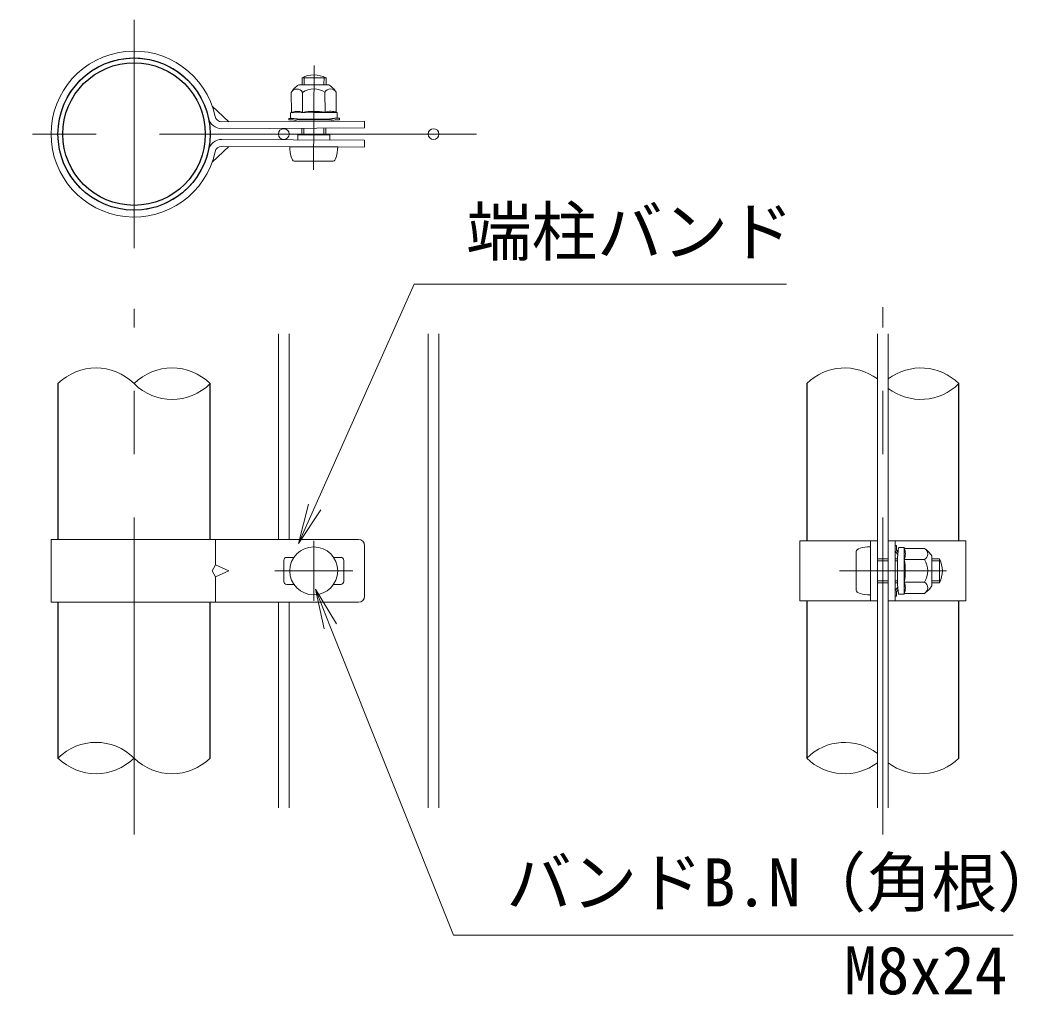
# Model space of a CAD drawing. Units: millimetres, scale not verified. Extents: x -4200 to 4200, y -2970 to 2970.
# Drawn here: x 975 to 1974, y -496 to 481 of the extents above; entities that cross this region are included whole.
import ezdxf
from ezdxf.enums import TextEntityAlignment as Align

# ---------------------------------------------------------------- set-up
doc = ezdxf.new("R2010")
doc.units = ezdxf.units.MM
doc.header["$LTSCALE"] = 10
doc.linetypes.add('USER1', pattern=[50.8, 31.75, -6.35, 6.35, -6.35])
for name, color, linetype, lineweight in [('0-4_D-STR1', 1, 'Continuous', 25), ('0-5_D-BMK', 2, 'USER1', 13), ('0-6_D-STR2', 7, 'Continuous', 13), ('0-7_D-STR-DIM', 7, 'Continuous', 13), ('0-A_D-STR3', 3, 'Continuous', 13), ('0-B_D-STR-TXT', 7, 'Continuous', 13)]:
    doc.layers.add(name, color=color, linetype=linetype, lineweight=lineweight)
doc.styles.add('ＭＳ ゴシック', font='')
doc.styles.get('ＭＳ ゴシック').set_extended_font_data('MS Gothic')

msp = doc.modelspace()

# ---------------------------------------------------------------- linework, layer by layer
at = {"layer": '0-4_D-STR1'}
for p, q in [((1013.12, 116.49), (1013.12, -39.51)), ((1165.52, -39.51), (1165.52, 116.49)), ((1763.12, 116.49), (1763.12, -41.01)), ((1915.52, -41.01), (1915.52, 116.49)), ((1013.12, -102.51), (1013.12, -258.51)), ((1165.52, -258.51), (1165.52, -102.51)), ((1763.12, -101.01), (1763.12, -258.51)), ((1915.52, -258.51), (1915.52, -101.01))]:
    msp.add_line(p, q, dxfattribs=at)
for radius in [76.2, 71.4]:
    msp.add_circle((1089.32, 366.49), radius, dxfattribs=at)
at = {"layer": '0-5_D-BMK'}
for p, q in [((1089.32, 480.79), (1089.32, 252.19)), ((1269.21, 330.71), (1269.71, 435.17)), ((1432.22, 366.49), (975.02, 366.49)), ((1089.32, -335.19), (1089.32, 191.31)), ((1839.32, -335.19), (1839.32, 193.17)), ((1269.32, -41.01), (1269.32, -101.01)), ((1230.32, -71.01), (1308.32, -71.01)), ((1796.06, -71.01), (1903.28, -71.01))]:
    msp.add_line(p, q, dxfattribs=at)
at = {"layer": '0-6_D-STR2'}
for p, q in [((1233.92, -39.51), (1233.92, 166.49)), ((1244.72, -39.51), (1244.72, 166.49)), ((1383.92, -308.51), (1383.92, 166.49)), ((1394.72, -308.51), (1394.72, 166.49)), ((1833.92, -308.51), (1833.92, 166.49)), ((1844.72, -308.51), (1844.72, 166.49)), ((1233.92, -308.51), (1233.92, -102.51)), ((1244.72, -308.51), (1244.72, -102.51))]:
    msp.add_line(p, q, dxfattribs=at)
for centre in [(1239.32, 366.49), (1389.32, 366.49)]:
    msp.add_circle(centre, 5.4, dxfattribs=at)
at = {"layer": '0-7_D-STR-DIM'}
for centre, start, end in [((1051.22, 78.15), 45.18146, 134.81854), ((1127.42, 78.15), 45.18146, 134.81854), ((1801.22, 78.15), 52.7739, 134.81854), ((1877.42, 78.15), 45.18146, 127.2261), ((1127.42, 154.83), 225.18146, 314.81854), ((1877.42, 154.83), 232.7739, 314.81854), ((1051.22, -296.85), 45.18146, 134.81854), ((1801.22, -296.85), 52.7739, 134.81854), ((1051.22, -220.17), 225.18146, 314.81854), ((1127.42, -220.17), 225.18146, 314.81854), ((1801.22, -220.17), 225.18146, 307.2261), ((1877.42, -220.17), 232.7739, 314.81854)]:
    msp.add_arc(centre, 54.05, start, end, dxfattribs=at)
at = {"layer": '0-A_D-STR3'}
for p, q in [((1257.62, 415.78), (1257.65, 422.8)), ((1257.65, 422.8), (1281.65, 422.68)), ((1259.65, 415.79), (1259.69, 423.76)), ((1279.59, 415.89), (1279.63, 423.66)), ((1281.62, 415.9), (1281.65, 422.68)), ((1254.29, 415.77), (1284.29, 415.91)), ((1246.81, 408.21), (1246.9, 388.12)), ((1258.06, 408.27), (1258.16, 387.88)), ((1280.58, 408.38), (1280.68, 387.99)), ((1291.84, 408.43), (1291.93, 388.34)), ((1167.54, 394.55), (1184.17, 378.83)), ((1244.26, 382.16), (1248.58, 382.18)), ((1244.27, 380.66), (1244.26, 382.16)), ((1244.27, 380.66), (1248.59, 380.68)), ((1246.17, 387.69), (1246.19, 382.69)), ((1269.42, 387.94), (1246.24, 387.82)), ((1246.9, 388.12), (1246.39, 387.99)), ((1255.95, 381.27), (1246.46, 382.39)), ((1248.59, 380.68), (1253.9, 379.16)), ((1255.95, 381.27), (1282.95, 381.4)), ((1257.28, 381.28), (1281.58, 381.4)), ((1257.28, 380.68), (1257.28, 381.28)), ((1269.42, 387.94), (1292.59, 388.05)), ((1281.58, 380.8), (1281.58, 381.4)), ((1282.95, 381.4), (1292.43, 382.61)), ((1284.97, 380.81), (1290.94, 382.38)), ((1290.95, 380.88), (1284.98, 379.31)), ((1290.94, 382.38), (1295.26, 382.4)), ((1292.67, 387.85), (1292.69, 382.91)), ((1177.28, 378.79), (1320.28, 379.48)), ((1177.31, 371.89), (1320.32, 372.58)), ((1253.9, 379.16), (1284.98, 379.31)), ((1257.38, 365.8), (1257.41, 372.28)), ((1259.41, 365.79), (1259.44, 372.29)), ((1279.35, 365.69), (1279.38, 372.39)), ((1281.38, 365.68), (1281.41, 372.4)), ((1320.32, 379.48), (1320.32, 372.58)), ((1177.31, 361.09), (1320.32, 360.4)), ((1253.42, 365.82), (1253.4, 360.72)), ((1253.42, 365.82), (1285.33, 365.67)), ((1285.33, 365.67), (1285.31, 360.57)), ((1320.32, 353.5), (1320.32, 360.4)), ((1167.54, 338.43), (1184.17, 354.15)), ((1177.28, 354.19), (1320.28, 353.5)), ((1245.32, 353.86), (1293.32, 353.63)), ((1249.75, 339.44), (1288.75, 339.25)), ((1006.22, -39.51), (1314.28, -39.51)), ((1006.22, -39.51), (1006.22, -102.51)), ((1171.02, -39.51), (1171.02, -65.01)), ((1320.28, -45.51), (1320.28, -96.51)), ((1756.22, -41.01), (1833.92, -41.01)), ((1756.22, -41.01), (1756.22, -101.01)), ((1827.02, -101.01), (1827.02, -41.01)), ((1827.02, -47.01), (1827.02, -95.01)), ((1833.92, -101.01), (1833.92, -41.01)), ((1844.72, -101.01), (1844.72, -41.01)), ((1844.72, -41.01), (1922.42, -41.01)), ((1851.62, -101.01), (1851.62, -41.01)), ((1851.62, -45.51), (1851.62, -49.83)), ((1853.12, -45.51), (1851.62, -45.51)), ((1853.12, -45.51), (1853.12, -49.83)), ((1854.02, -57.51), (1855.19, -48.02)), ((1860.49, -47.76), (1855.48, -47.76)), ((1860.62, -71.01), (1860.62, -47.83)), ((1860.92, -48.49), (1860.78, -47.98)), ((1881, -48.49), (1860.92, -48.49)), ((1922.42, -41.01), (1922.42, -101.01)), ((1242.32, -57.51), (1249.48, -57.51)), ((1289.16, -57.51), (1296.32, -57.51)), ((1812.62, -51.51), (1812.62, -90.51)), ((1833.92, -59.01), (1844.72, -59.01)), ((1851.62, -59.01), (1854.02, -59.01)), ((1852.18, -51.57), (1854.34, -54.6)), ((1853.4, -50.7), (1854.64, -52.44)), ((1854.02, -57.51), (1854.02, -84.51)), ((1881, -59.75), (1860.62, -59.75)), ((1888.52, -56.01), (1888.52, -86.01)), ((1888.52, -59.01), (1896.02, -59.01)), ((1896.02, -59.01), (1896.02, -83.01)), ((1239.32, -60.51), (1239.32, -81.51)), ((1299.32, -60.51), (1299.32, -81.51)), ((1833.92, -61.04), (1844.72, -61.04)), ((1851.62, -61.04), (1854.02, -61.04)), ((1888.52, -61.04), (1896.99, -61.04)), ((1171.02, -77.01), (1171.02, -102.51)), ((1860.62, -71.01), (1860.62, -94.19)), ((1242.32, -84.51), (1249.48, -84.51)), ((1289.16, -84.51), (1296.32, -84.51)), ((1833.92, -80.98), (1844.72, -80.98)), ((1833.92, -83.01), (1844.72, -83.01)), ((1851.62, -80.98), (1854.02, -80.98)), ((1851.62, -83.01), (1854.02, -83.01)), ((1852.18, -90.45), (1854.34, -87.42)), ((1853.4, -91.32), (1854.64, -89.58)), ((1854.02, -84.51), (1855.19, -94)), ((1881, -82.27), (1860.62, -82.27)), ((1888.52, -80.98), (1896.99, -80.98)), ((1888.52, -83.01), (1896.02, -83.01)), ((1851.62, -92.19), (1851.62, -96.51)), ((1860.42, -94.26), (1855.48, -94.26)), ((1881, -93.53), (1860.92, -93.53)), ((1006.22, -102.51), (1314.28, -102.51)), ((1756.22, -101.01), (1833.92, -101.01)), ((1844.72, -101.01), (1922.42, -101.01))]:
    msp.add_line(p, q, dxfattribs=at)
for points in [[(1248.58, 382.18), (1253.9, 380.66), (1284.97, 380.81)], [(1290.95, 380.88), (1295.27, 380.9), (1295.26, 382.4)], [(1853.12, -92.19), (1853.12, -96.51), (1851.62, -96.51)]]:
    msp.add_lwpolyline(points, dxfattribs=at)
msp.add_lwpolyline([(1184.17, -71.01), (1171.02, -65.01), (1167.54, -71.01), (1171.02, -77.01)], close=True, dxfattribs=at)
msp.add_circle((1269.32, -71.01), 24, dxfattribs=at)
for centre, radius, start, end in [((1089.32, 366.49), 83.1, 12.31982, 347.68018), ((1089.32, 366.49), 76.2, 12.31982, 347.68018), ((1269.54, 400.24), 25.5, 61.65072, 117.79569), ((1267.15, 395.5), 24, 122.41049, 147.95901), ((1252.45, 405.19), 6.4, 28.72896, 151.82278), ((1269.4, 391.05), 20.62, 90.27587, 123.36935), ((1269.4, 391.05), 20.62, 57.18239, 90.27587), ((1286.22, 405.35), 6.4, 28.72896, 151.82278), ((1271.62, 395.53), 24, 32.59272, 58.14124), ((1177.25, 385.69), 13.8, 192.31982, 270.27679), ((1177.25, 385.69), 6.9, 192.31982, 270.27679), ((1246.47, 387.7), 0.3, 105.27587, 180.27587), ((1246.49, 382.69), 0.3, 180.27587, 263.27587), ((1252.61, 373.21), 15.97, 69.64909, 113.05147), ((1257.24, 379.57), 1.71, 88.71432, 139.76424), ((1269.72, 325.67), 63.57, 90.27587, 100.47617), ((1269.72, 325.67), 63.57, 80.07556, 90.27587), ((1286.37, 373.37), 15.97, 67.50027, 110.90265), ((1281.64, 379.68), 1.71, 40.78934, 91.83926), ((1292.39, 382.91), 0.3, 277.27587, 0.27587), ((1292.37, 387.85), 0.3, 0.27587, 67.50027), ((1177.25, 347.29), 13.8, 89.72321, 167.68018), ((1177.25, 347.29), 6.9, 89.72321, 167.68018), ((1314.28, -45.51), 6, 0, 90), ((1854.62, -49.83), 3, 180, 215.53768), ((1854.62, -49.83), 1.5, 180, 215.53768), ((1855.48, -48.06), 0.3, 90, 173), ((1860.49, -48.06), 0.3, 15, 90), ((1845.97, -54.13), 15.97, 339.37322, 22.7756), ((1877.95, -54.12), 6.4, 298.45309, 61.54691), ((1868.2, -68.78), 24, 32.13463, 57.68315), ((1242.32, -60.51), 3, 90, 180), ((1296.32, -60.51), 3, 0, 90), ((1853.12, -55.47), 1.5, 33.43373, 35.53768), ((1798.35, -71.01), 63.57, 0, 10.20031), ((1863.73, -71.01), 20.62, 0, 33.09348), ((1873.52, -71.01), 25.5, 331.92751, 28.07249), ((1798.35, -71.01), 63.57, 349.79969, 0), ((1863.73, -71.01), 20.62, 326.90652, 0), ((1242.32, -81.51), 3, 180, 270), ((1296.32, -81.51), 3, 270, 0), ((1853.12, -86.55), 1.5, 324.46232, 326.56627), ((1845.97, -87.89), 15.97, 337.2244, 20.62678), ((1877.95, -87.9), 6.4, 298.45309, 61.54691), ((1868.2, -73.24), 24, 302.31685, 327.86537), ((1314.28, -96.51), 6, 270, 0), ((1854.62, -92.19), 3, 144.46232, 180), ((1854.62, -92.19), 1.5, 144.46232, 180), ((1855.48, -93.96), 0.3, 187, 270), ((1860.42, -93.96), 0.3, 270, 337.2244)]:
    msp.add_arc(centre, radius, start, end, dxfattribs=at)
for centre, major_axis, start_param, end_param in [((1249.82, 353.84), (0.07, 14.4), 1.570796, 3.141593), ((1288.82, 353.65), (0.07, 14.4), 3.141593, 4.712389), ((1827.02, -51.51), (14.4, 0), 1.570796, 3.141593), ((1827.02, -90.51), (14.4, 0), 3.141593, 4.712389)]:
    msp.add_ellipse(centre, major_axis=major_axis, ratio=0.3125, start_param=start_param, end_param=end_param, dxfattribs=at)
at = {"layer": '0-B_D-STR-TXT'}
for p, q in [((1276.36, -9.74), (1253.99, -43.57)), ((1279.66, -129.1), (1271.02, -89.48))]:
    msp.add_line(p, q, dxfattribs=at)
for points in [[(1264.18, -4.32), (1253.99, -43.57), (1270.27, -7.03), (1369.77, 216.3), (1742.77, 216.3)], [(1292.05, -124.16), (1271.02, -89.48), (1285.86, -126.63), (1409.43, -435.98), (1970, -435.98)]]:
    msp.add_lwpolyline(points, dxfattribs=at)

# ---------------------------------------------------------------- texts
at = {"layer": '0-B_D-STR-TXT', "style": 'ＭＳ ゴシック'}
for s, p in [('端柱バンド', (1421.96, 230.41)), ('バンドB.N（角根）', (1462.13, -421.49)), ('M8x24', (1800.53, -509.52))]:
    msp.add_text(s, height=48.09, dxfattribs=at).set_placement(p, align=Align.BOTTOM_LEFT)

doc.saveas('drawing.dxf')
